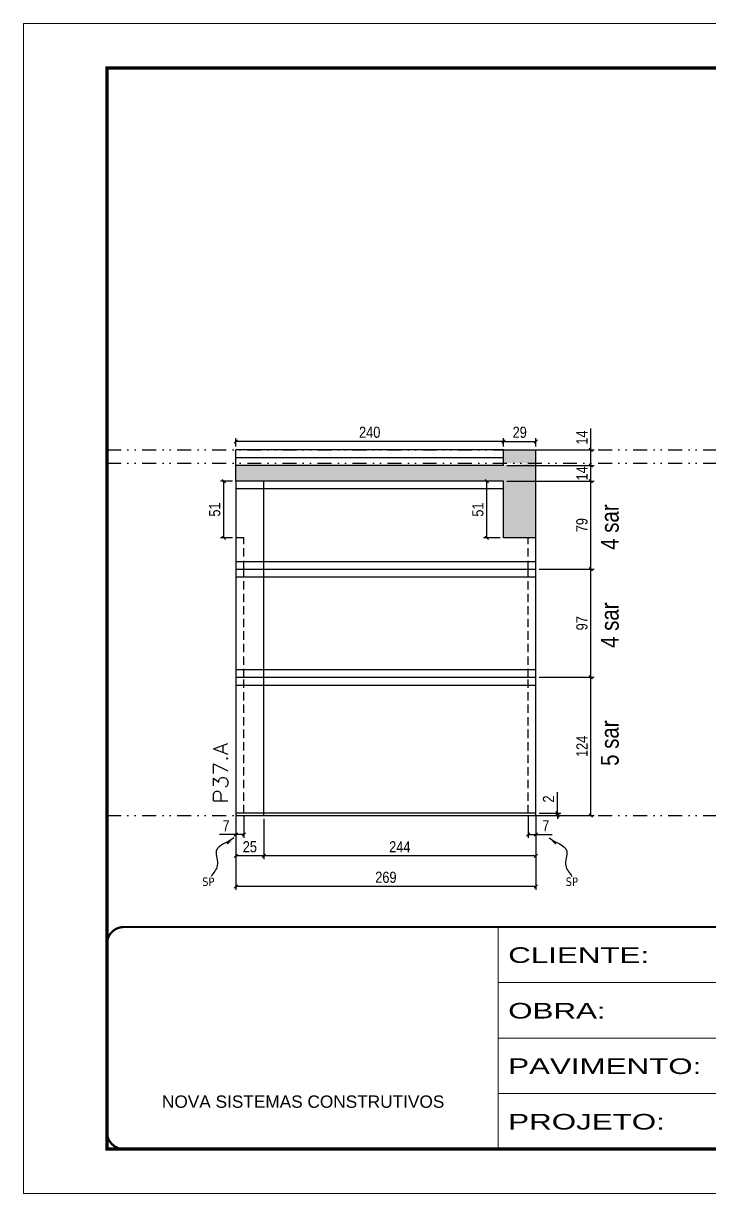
# Model space of a CAD drawing. Extents: x 14400 to 24104, y -21631 to 6985.
# Drawn here: x 17583 to 18199, y -3254 to -2204 of the extents above; entities that cross this region are included whole.
import ezdxf

# ---------------------------------------------------------------- set-up
doc = ezdxf.new("R2010")
doc.units = 0
for name, pattern in [('CONTINUO', [0]), ('DASHED', [0.75, 0.5, -0.25]), ('DIVIDE2', [0.625, 0.25, -0.125, 0, -0.125, 0, -0.125]), ('HIDDEN', [0.375, 0.25, -0.125])]:
    doc.linetypes.add(name, pattern=pattern)
for name, color, linetype in [('COTA', 241, 'Continuous'), ('NOMENCLATURA', 7, 'Continuous'), ('Nível', 160, 'Continuous'), ('Painéis', 200, 'Continuous'), ('SARR_2.2x7', 40, 'Continuous'), ('texto', 7, 'Continuous')]:
    doc.layers.add(name, color=color, linetype=linetype)
for name, color, linetype, lineweight in [('Folhas', 255, 'Continuous', 9), ('SARRAFO DE PRESSAO', 251, 'DASHED', 9), ('Texto Seção', 7, 'Continuous', 15)]:
    doc.layers.add(name, color=color, linetype=linetype, lineweight=lineweight)
doc.styles.add('ARIAL', font='arial.ttf')
doc.styles.add('ARIAL_NARROW', font='ARIALN.TTF', dxfattribs={"height": 0.2})
doc.styles.add('COTA TECNICA', font='techl___.ttf', dxfattribs={"height": 10})
doc.styles.add('COTA TECNICA-50', font='techl___.ttf', dxfattribs={"height": 10})
doc.styles.add('REGUA-120', font='ROMANS.shx', dxfattribs={"height": 15})
doc.styles.get("Standard").update_dxf_attribs({"font": 'arial.ttf'})
doc.styles.add('Tecnologia', font='')
doc.styles.get('Tecnologia').set_extended_font_data('Forgotten Futurist')
doc.dimstyles.new('COTA PAINEL-50', dxfattribs={"dimtxt": 10, "dimasz": 3, "dimexe": 3, "dimexo": 3, "dimgap": 3, "dimtad": 1, "dimdec": 1, "dimzin": 12, "dimdsep": 46, "dimtxsty": 'COTA TECNICA-50', "dimblk1": 'OBLIQUE', "dimblk2": 'OBLIQUE', "dimsah": 1, "dimcen": 0.9, "dimclrd": 4, "dimclre": 4, "dimclrt": 240, "dimadec": 1, "dimazin": 3, "dimtfac": 1, "dimtdec": 1, "dimtmove": 0, "dimatfit": 3, "dimfxl": 1, "dimtolj": 1, "dimtzin": 12, "dimarcsym": 0})
doc.dimstyles.new('PAINEL', dxfattribs={"dimtxt": 10, "dimasz": 3, "dimexe": 3, "dimexo": 3, "dimgap": 3, "dimtad": 1, "dimdec": 1, "dimzin": 12, "dimdsep": 46, "dimtxsty": 'COTA TECNICA', "dimblk1": 'OBLIQUE', "dimblk2": 'OBLIQUE', "dimsah": 1, "dimcen": 0.9, "dimclrd": 4, "dimclre": 4, "dimclrt": 240, "dimadec": 1, "dimazin": 3, "dimtfac": 1, "dimtdec": 1, "dimtmove": 0, "dimatfit": 3, "dimfxl": 1, "dimtolj": 1, "dimtzin": 12, "dimarcsym": 0})
doc.dimstyles.get("Standard").update_dxf_attribs({"dimtxt": 0.18, "dimasz": 0.18, "dimexe": 0.18, "dimexo": 0.0625, "dimgap": 0.09, "dimtad": 0, "dimtih": 1, "dimtoh": 1, "dimdec": 4, "dimzin": 0, "dimdsep": 46, "dimtxsty": 'Standard', "dimcen": 0.09, "dimadec": 0, "dimazin": 0, "dimtfac": 1, "dimtdec": 4, "dimtofl": 0, "dimtmove": 0, "dimatfit": 3, "dimfxl": 1, "dimtolj": 1, "dimtzin": 0, "dimarcsym": 0})

# ---------------------------------------------------------------- blocks, each defined once
blk = doc.blocks.new('9999999999')
at = {"color": 30, "linetype": 'CONTINUO'}
for p, q in [((98564.6, 34230.2), (98564.6, 34429.4)), ((98564.6, 34379.6), (99584, 34379.6)), ((98564.6, 34329.8), (99488, 34329.8)), ((98564.6, 34280), (99488, 34280))]:
    blk.add_line(p, q, dxfattribs=at)
at = {"color": 30, "linetype": 'CONTINUO', "const_width": 2}
blk.add_lwpolyline([(99584, 34230.2), (99584, 34414.4, 0.414214), (99569, 34429.4), (98229, 34429.4, 0.414214), (98214, 34414.4), (98214, 34245.2, 0.414214), (98229, 34230.2), (99584, 34230.2)], format="xyb", dxfattribs=at)
at = {"layer": 'Folhas'}
blk.add_lwpolyline([(98139, 34190.2), (99624, 34190.2), (99624, 35240.2), (98139, 35240.2)], close=True, dxfattribs=at)
at = {"layer": 'Folhas', "color": 30, "const_width": 3}
blk.add_lwpolyline([(98214, 34230.2), (99584, 34230.2), (99584, 35200.2), (98214, 35200.2)], close=True, dxfattribs=at)
at = {"color": 7, "linetype": 'Continuous', "ltscale": 5, "style": 'ARIAL'}
blk.add_text('NOVA SISTEMAS CONSTRUTIVOS', height=11.059, dxfattribs=at).set_placement((98263.2, 34267.2))
at = {"layer": 'Folhas', "color": 7, "style": 'Tecnologia', "width": 1.5}
for s, p in [('CLIENTE:', (98573.7, 34397.2)), ('OBRA:', (98573.7, 34347.3)), ('PAVIMENTO:', (98573.7, 34297.5)), ('PROJETO:', (98573.7, 34247.7))]:
    blk.add_text(s, height=14, dxfattribs=at).set_placement(p)
blk = doc.blocks.new('_Oblique')
at = {"color": 0, "linetype": 'ByBlock', "lineweight": -2}
blk.add_line((-0.5, -0.5), (0.5, 0.5), dxfattribs=at)
blk = doc.blocks.new('*D1859')
at = {"layer": 'COTA', "color": 4, "lineweight": -2, "transparency": 16777216}
for p, q in [((17774, -2915.6), (17774, -2981.2)), ((18043, -2915.6), (18043, -2981.2)), ((18043, -2978.2), (17774, -2978.2))]:
    blk.add_line(p, q, dxfattribs=at)
at = {"layer": 'Defpoints', "color": 0, "transparency": 16777216}
for p in [(17774, -2912.6), (18043, -2912.6), (17774, -2978.2)]:
    blk.add_point(p, dxfattribs=at)
at = {"layer": 'COTA', "color": 4, "lineweight": -2, "transparency": 16777216, "xscale": 3, "yscale": 3, "zscale": 3, "rotation": 180}
blk.add_blockref('_Oblique', (17774, -2978.2), dxfattribs=at)
at = {"layer": 'COTA', "color": 4, "lineweight": -2, "transparency": 16777216, "xscale": 3, "yscale": 3, "zscale": 3}
blk.add_blockref('_Oblique', (18043, -2978.2), dxfattribs=at)
at = {"layer": 'COTA', "color": 240, "transparency": 16777216, "insert": (17908.5, -2970.1), "char_height": 10, "attachment_point": 5, "style": 'COTA TECNICA'}
blk.add_mtext('\\A1;269', dxfattribs=at)
blk = doc.blocks.new('*D1860')
at = {"layer": 'COTA', "color": 4, "lineweight": -2, "transparency": 16777216}
for p, q in [((18036, -2915.6), (18036, -2934.8)), ((18043, -2917.6), (18043, -2934.8)), ((18036, -2931.8), (18043, -2931.8)), ((18043, -2931.8), (18057.7, -2931.8))]:
    blk.add_line(p, q, dxfattribs=at)
at = {"layer": 'Defpoints', "color": 0, "transparency": 16777216}
for p in [(18036, -2912.6), (18043, -2914.6), (18043, -2931.8)]:
    blk.add_point(p, dxfattribs=at)
at = {"layer": 'COTA', "color": 4, "lineweight": -2, "transparency": 16777216, "xscale": 3, "yscale": 3, "zscale": 3, "rotation": 180}
blk.add_blockref('_Oblique', (18036, -2931.8), dxfattribs=at)
at = {"layer": 'COTA', "color": 4, "lineweight": -2, "transparency": 16777216, "xscale": 3, "yscale": 3, "zscale": 3}
blk.add_blockref('_Oblique', (18043, -2931.8), dxfattribs=at)
at = {"layer": 'COTA', "color": 240, "transparency": 16777216, "insert": (18051.9, -2923.8), "char_height": 10, "attachment_point": 5, "style": 'COTA TECNICA-50'}
blk.add_mtext('\\A1;7', dxfattribs=at)
blk = doc.blocks.new('*D1861')
at = {"layer": 'COTA', "color": 4, "lineweight": -2, "transparency": 16777216}
for p, q in [((17774, -2917.6), (17774, -2934.8)), ((17781, -2915.6), (17781, -2934.8)), ((17774, -2931.8), (17759.3, -2931.8)), ((17781, -2931.8), (17774, -2931.8))]:
    blk.add_line(p, q, dxfattribs=at)
at = {"layer": 'Defpoints', "color": 0, "transparency": 16777216}
for p in [(17774, -2914.6), (17781, -2912.6), (17774, -2931.8)]:
    blk.add_point(p, dxfattribs=at)
at = {"layer": 'COTA', "color": 4, "lineweight": -2, "transparency": 16777216, "xscale": 3, "yscale": 3, "zscale": 3, "rotation": 180}
blk.add_blockref('_Oblique', (17774, -2931.8), dxfattribs=at)
at = {"layer": 'COTA', "color": 4, "lineweight": -2, "transparency": 16777216, "xscale": 3, "yscale": 3, "zscale": 3}
blk.add_blockref('_Oblique', (17781, -2931.8), dxfattribs=at)
at = {"layer": 'COTA', "color": 240, "transparency": 16777216, "insert": (17765.2, -2923.8), "char_height": 10, "attachment_point": 5, "style": 'COTA TECNICA-50'}
blk.add_mtext('\\A1;7', dxfattribs=at)
blk = doc.blocks.new('*D1862')
at = {"layer": 'COTA', "color": 4, "lineweight": -2, "transparency": 16777216}
for p, q in [((18062.3, -2912.6), (18062.3, -2893.8)), ((18046, -2912.6), (18065.3, -2912.6)), ((18046, -2914.6), (18065.3, -2914.6)), ((18062.3, -2914.6), (18062.3, -2912.6)), ((18062.3, -2914.6), (18062.3, -2917.6))]:
    blk.add_line(p, q, dxfattribs=at)
at = {"layer": 'Defpoints', "color": 0, "transparency": 16777216}
for p in [(18043, -2912.6), (18043, -2914.6), (18062.3, -2914.6)]:
    blk.add_point(p, dxfattribs=at)
at = {"layer": 'COTA', "color": 4, "lineweight": -2, "transparency": 16777216, "xscale": 3, "yscale": 3, "zscale": 3}
for p, rotation in [((18062.3, -2912.6), 270), ((18062.3, -2914.6), 90)]:
    blk.add_blockref('_Oblique', p, dxfattribs=dict(at, rotation=rotation))
at = {"layer": 'COTA', "color": 240, "transparency": 16777216, "insert": (18054.3, -2899.8), "char_height": 10, "attachment_point": 5, "rotation": 90, "style": 'COTA TECNICA-50'}
blk.add_mtext('\\A1;2', dxfattribs=at)
blk = doc.blocks.new('*D1863')
at = {"layer": 'COTA', "color": 4, "linetype": 'ByBlock', "lineweight": -2, "transparency": 16777216}
for p, q in [((18046, -2790.6), (18095.4, -2790.6)), ((18092.4, -2914.6), (18092.4, -2790.6)), ((18046, -2914.6), (18095.4, -2914.6))]:
    blk.add_line(p, q, dxfattribs=at)
at = {"layer": 'Defpoints', "color": 0, "linetype": 'ByBlock', "transparency": 16777216}
for p in [(18043, -2790.6), (18092.4, -2790.6), (18043, -2914.6)]:
    blk.add_point(p, dxfattribs=at)
at = {"layer": 'COTA', "color": 4, "linetype": 'ByBlock', "lineweight": -2, "transparency": 16777216, "xscale": 3, "yscale": 3, "zscale": 3}
for p, rotation in [((18092.4, -2790.6), 90), ((18092.4, -2914.6), 270)]:
    blk.add_blockref('_Oblique', p, dxfattribs=dict(at, rotation=rotation))
at = {"layer": 'COTA', "color": 240, "linetype": 'ByBlock', "transparency": 16777216, "insert": (18084.3, -2852.6), "char_height": 10, "attachment_point": 5, "rotation": 90, "style": 'COTA TECNICA'}
blk.add_mtext('\\A1;124', dxfattribs=at)
blk = doc.blocks.new('*D1864')
at = {"layer": 'COTA', "color": 4, "lineweight": -2, "transparency": 16777216}
for p, q in [((17774, -2917.6), (17774, -2953.8)), ((17799, -2917.6), (17799, -2953.8)), ((17799, -2950.8), (17774, -2950.8))]:
    blk.add_line(p, q, dxfattribs=at)
at = {"layer": 'Defpoints', "color": 0, "transparency": 16777216}
for p in [(17774, -2914.6), (17799, -2914.6), (17774, -2950.8)]:
    blk.add_point(p, dxfattribs=at)
at = {"layer": 'COTA', "color": 4, "lineweight": -2, "transparency": 16777216, "xscale": 3, "yscale": 3, "zscale": 3, "rotation": 180}
blk.add_blockref('_Oblique', (17774, -2950.8), dxfattribs=at)
at = {"layer": 'COTA', "color": 4, "lineweight": -2, "transparency": 16777216, "xscale": 3, "yscale": 3, "zscale": 3}
blk.add_blockref('_Oblique', (17799, -2950.8), dxfattribs=at)
at = {"layer": 'COTA', "color": 240, "transparency": 16777216, "insert": (17786.5, -2942.7), "char_height": 10, "attachment_point": 5, "style": 'COTA TECNICA'}
blk.add_mtext('\\A1;25', dxfattribs=at)
blk = doc.blocks.new('*D1865')
at = {"layer": 'COTA', "color": 4, "lineweight": -2, "transparency": 16777216}
for p, q in [((17799, -2917.6), (17799, -2953.8)), ((18043, -2917.6), (18043, -2953.8)), ((18043, -2950.8), (17799, -2950.8))]:
    blk.add_line(p, q, dxfattribs=at)
at = {"layer": 'Defpoints', "color": 0, "transparency": 16777216}
for p in [(17799, -2914.6), (18043, -2914.6), (17799, -2950.8)]:
    blk.add_point(p, dxfattribs=at)
at = {"layer": 'COTA', "color": 4, "lineweight": -2, "transparency": 16777216, "xscale": 3, "yscale": 3, "zscale": 3, "rotation": 180}
blk.add_blockref('_Oblique', (17799, -2950.8), dxfattribs=at)
at = {"layer": 'COTA', "color": 4, "lineweight": -2, "transparency": 16777216, "xscale": 3, "yscale": 3, "zscale": 3}
blk.add_blockref('_Oblique', (18043, -2950.8), dxfattribs=at)
at = {"layer": 'COTA', "color": 240, "transparency": 16777216, "insert": (17921, -2942.7), "char_height": 10, "attachment_point": 5, "style": 'COTA TECNICA'}
blk.add_mtext('\\A1;244', dxfattribs=at)
blk = doc.blocks.new('*D1857')
at = {"layer": 'COTA', "color": 4, "lineweight": -2, "transparency": 16777216}
for p, q in [((18046, -2693.6), (18095.4, -2693.6)), ((18092.4, -2790.6), (18092.4, -2693.6)), ((18046, -2790.6), (18095.4, -2790.6))]:
    blk.add_line(p, q, dxfattribs=at)
at = {"layer": 'Defpoints', "color": 0, "transparency": 16777216}
for p in [(18043, -2693.6), (18092.4, -2693.6), (18043, -2790.6)]:
    blk.add_point(p, dxfattribs=at)
at = {"layer": 'COTA', "color": 4, "lineweight": -2, "transparency": 16777216, "xscale": 3, "yscale": 3, "zscale": 3}
for p, rotation in [((18092.4, -2693.6), 90), ((18092.4, -2790.6), 270)]:
    blk.add_blockref('_Oblique', p, dxfattribs=dict(at, rotation=rotation))
at = {"layer": 'COTA', "color": 240, "transparency": 16777216, "insert": (18084.3, -2742.1), "char_height": 10, "attachment_point": 5, "rotation": 90, "style": 'COTA TECNICA'}
blk.add_mtext('\\A1;97', dxfattribs=at)
blk = doc.blocks.new('*D1877')
at = {"layer": 'COTA', "color": 4, "lineweight": -2, "transparency": 16777216}
for p, q in [((18014, -2583.6), (18014, -2575.9)), ((18014, -2578.9), (18043, -2578.9)), ((18043, -2583.6), (18043, -2575.9))]:
    blk.add_line(p, q, dxfattribs=at)
at = {"layer": 'Defpoints', "color": 0, "transparency": 16777216}
for p in [(18043, -2578.9), (18014, -2586.6), (18043, -2586.6)]:
    blk.add_point(p, dxfattribs=at)
at = {"layer": 'COTA', "color": 4, "lineweight": -2, "transparency": 16777216, "xscale": 3, "yscale": 3, "zscale": 3, "rotation": 180}
blk.add_blockref('_Oblique', (18014, -2578.9), dxfattribs=at)
at = {"layer": 'COTA', "color": 4, "lineweight": -2, "transparency": 16777216, "xscale": 3, "yscale": 3, "zscale": 3}
blk.add_blockref('_Oblique', (18043, -2578.9), dxfattribs=at)
at = {"layer": 'COTA', "color": 240, "transparency": 16777216, "insert": (18028.5, -2570.8), "char_height": 10, "attachment_point": 5, "style": 'COTA TECNICA'}
blk.add_mtext('\\A1;29', dxfattribs=at)
blk = doc.blocks.new('*D1880')
at = {"layer": 'COTA', "color": 4, "lineweight": -2, "transparency": 16777216}
for p, q in [((17774, -2583.6), (17774, -2575.9)), ((18014, -2578.9), (17774, -2578.9)), ((18014, -2583.6), (18014, -2575.9))]:
    blk.add_line(p, q, dxfattribs=at)
at = {"layer": 'Defpoints', "color": 0, "transparency": 16777216}
for p in [(17774, -2578.9), (17774, -2586.6), (18014, -2586.6)]:
    blk.add_point(p, dxfattribs=at)
at = {"layer": 'COTA', "color": 4, "lineweight": -2, "transparency": 16777216, "xscale": 3, "yscale": 3, "zscale": 3, "rotation": 180}
blk.add_blockref('_Oblique', (17774, -2578.9), dxfattribs=at)
at = {"layer": 'COTA', "color": 4, "lineweight": -2, "transparency": 16777216, "xscale": 3, "yscale": 3, "zscale": 3}
blk.add_blockref('_Oblique', (18014, -2578.9), dxfattribs=at)
at = {"layer": 'COTA', "color": 240, "transparency": 16777216, "insert": (17894, -2570.8), "char_height": 10, "attachment_point": 5, "style": 'COTA TECNICA'}
blk.add_mtext('\\A1;240', dxfattribs=at)
blk = doc.blocks.new('*D1886')
at = {"layer": 'COTA', "color": 4, "lineweight": -2, "transparency": 16777216}
for p, q in [((18017, -2614.6), (18095.4, -2614.6)), ((18092.4, -2693.6), (18092.4, -2614.6)), ((18046, -2693.6), (18095.4, -2693.6))]:
    blk.add_line(p, q, dxfattribs=at)
at = {"layer": 'Defpoints', "color": 0, "transparency": 16777216}
for p in [(18014, -2614.6), (18092.4, -2614.6), (18043, -2693.6)]:
    blk.add_point(p, dxfattribs=at)
at = {"layer": 'COTA', "color": 4, "lineweight": -2, "transparency": 16777216, "xscale": 3, "yscale": 3, "zscale": 3}
for p, rotation in [((18092.4, -2614.6), 90), ((18092.4, -2693.6), 270)]:
    blk.add_blockref('_Oblique', p, dxfattribs=dict(at, rotation=rotation))
at = {"layer": 'COTA', "color": 240, "transparency": 16777216, "insert": (18084.3, -2654.1), "char_height": 10, "attachment_point": 5, "rotation": 90, "style": 'COTA TECNICA'}
blk.add_mtext('\\A1;79', dxfattribs=at)
blk = doc.blocks.new('*D1887')
at = {"layer": 'COTA', "color": 4, "lineweight": -2, "transparency": 16777216}
for p, q in [((18017, -2600.6), (18095.4, -2600.6)), ((18092.4, -2614.6), (18092.4, -2600.6)), ((18017, -2614.6), (18095.4, -2614.6))]:
    blk.add_line(p, q, dxfattribs=at)
at = {"layer": 'Defpoints', "color": 0, "transparency": 16777216}
for p in [(18014, -2600.6), (18092.4, -2600.6), (18014, -2614.6)]:
    blk.add_point(p, dxfattribs=at)
at = {"layer": 'COTA', "color": 4, "lineweight": -2, "transparency": 16777216, "xscale": 3, "yscale": 3, "zscale": 3}
for p, rotation in [((18092.4, -2600.6), 90), ((18092.4, -2614.6), 270)]:
    blk.add_blockref('_Oblique', p, dxfattribs=dict(at, rotation=rotation))
at = {"layer": 'COTA', "color": 240, "transparency": 16777216, "insert": (18084.3, -2607.6), "char_height": 10, "attachment_point": 5, "rotation": 90, "style": 'COTA TECNICA'}
blk.add_mtext('\\A1;14', dxfattribs=at)
blk = doc.blocks.new('*D1888')
at = {"layer": 'COTA', "color": 4, "lineweight": -2, "transparency": 16777216}
for p, q in [((18092.4, -2586.6), (18092.4, -2567.5)), ((18046, -2586.6), (18095.4, -2586.6)), ((18092.4, -2600.6), (18092.4, -2586.6)), ((18017, -2600.6), (18095.4, -2600.6))]:
    blk.add_line(p, q, dxfattribs=at)
at = {"layer": 'Defpoints', "color": 0, "transparency": 16777216}
for p in [(18043, -2586.6), (18092.4, -2586.6), (18014, -2600.6)]:
    blk.add_point(p, dxfattribs=at)
at = {"layer": 'COTA', "color": 4, "lineweight": -2, "transparency": 16777216, "xscale": 3, "yscale": 3, "zscale": 3}
for p, rotation in [((18092.4, -2586.6), 90), ((18092.4, -2600.6), 270)]:
    blk.add_blockref('_Oblique', p, dxfattribs=dict(at, rotation=rotation))
at = {"layer": 'COTA', "color": 240, "transparency": 16777216, "insert": (18084.3, -2575.5), "char_height": 10, "attachment_point": 5, "rotation": 90, "style": 'COTA TECNICA'}
blk.add_mtext('\\A1;14', dxfattribs=at)
blk = doc.blocks.new('*D1889')
at = {"layer": 'COTA', "color": 4, "lineweight": -2, "transparency": 16777216}
for p, q in [((17771, -2614.6), (17760.1, -2614.6)), ((17763.1, -2665.6), (17763.1, -2614.6)), ((17771, -2665.6), (17760.1, -2665.6))]:
    blk.add_line(p, q, dxfattribs=at)
at = {"layer": 'Defpoints', "color": 0, "transparency": 16777216}
for p in [(17763.1, -2614.6), (17774, -2614.6), (17774, -2665.6)]:
    blk.add_point(p, dxfattribs=at)
at = {"layer": 'COTA', "color": 4, "lineweight": -2, "transparency": 16777216, "xscale": 3, "yscale": 3, "zscale": 3}
for p, rotation in [((17763.1, -2614.6), 90), ((17763.1, -2665.6), 270)]:
    blk.add_blockref('_Oblique', p, dxfattribs=dict(at, rotation=rotation))
at = {"layer": 'COTA', "color": 240, "transparency": 16777216, "insert": (17755, -2640.1), "char_height": 10, "attachment_point": 5, "rotation": 90, "style": 'COTA TECNICA'}
blk.add_mtext('\\A1;51', dxfattribs=at)
blk = doc.blocks.new('*D2583')
at = {"layer": 'COTA', "color": 4, "lineweight": -2, "transparency": 16777216}
for p, q in [((18011, -2614.6), (17996.1, -2614.6)), ((17999.1, -2665.6), (17999.1, -2614.6)), ((18011, -2665.6), (17996.1, -2665.6))]:
    blk.add_line(p, q, dxfattribs=at)
at = {"layer": 'Defpoints', "color": 0, "transparency": 16777216}
for p in [(17999.1, -2614.6), (18014, -2614.6), (18014, -2665.6)]:
    blk.add_point(p, dxfattribs=at)
at = {"layer": 'COTA', "color": 4, "lineweight": -2, "transparency": 16777216, "xscale": 3, "yscale": 3, "zscale": 3}
for p, rotation in [((17999.1, -2614.6), 90), ((17999.1, -2665.6), 270)]:
    blk.add_blockref('_Oblique', p, dxfattribs=dict(at, rotation=rotation))
at = {"layer": 'COTA', "color": 240, "transparency": 16777216, "insert": (17991, -2640.1), "char_height": 10, "attachment_point": 5, "rotation": 90, "style": 'COTA TECNICA'}
blk.add_mtext('\\A1;51', dxfattribs=at)

msp = doc.modelspace()

# ---------------------------------------------------------------- hatches: boundary and pattern name
at = {"layer": 'COTA'}
h = msp.add_hatch(dxfattribs=at)
h.set_pattern_fill('AR-CONC', color=256, scale=0.03)
h.set_pattern_definition([(50, (3170, -6891.4506), (5.4655401, -0.4781726), [0.5715, -6.2865]), (355, (3170, -6891.4506), (-1.0573026, 5.7317054), [0.4572, -5.0292175]), (100.451445, (3170.4555, -6891.4905), (4.4082374, 5.2535326), [0.4857003, -5.3427073]), (46.1842, (3170, -6889.9266), (8.1323712, -1.2612698), [0.85725, -9.42975]), (96.63556, (3170.678, -6890.032), (7.122124, 7.4227837), [0.7285507, -8.0140682]), (351.18415, (3170, -6889.927), (7.122124, 7.4227837), [0.685799, -7.543792]), (21, (3170.762, -6890.3076), (4.5484317, -3.067956), [0.5715, -6.2865]), (326, (3170.762, -6890.3076), (1.8540609, 5.525639), [0.4572, -5.0292]), (71.451445, (3171.141, -6890.5633), (6.4024926, 2.457683), [0.4857003, -5.3426981]), (37.5, (3170, -6891.4506), (0.0926581, 2.53665117), [0, -4.96824, 0, -5.1054, 0, -5.04825]), (7.5, (3170, -6891.4506), (2.00458988, 3.00541724), [0, -2.91084, 0, -4.85394, 0, -1.92405]), (327.5, (3168.3007, -6891.4506), (4.06771786, -0.17186232), [0, -1.905, 0, -5.9436, 0, -7.8867]), (317.5, (3167.5387, -6891.4506), (4.44387544, 0.7627947), [0, -2.4765, 0, -3.94716, 0, -5.6007])])
h.paths.add_polyline_path([(18014.02, -2614.59), (17774.02, -2614.59), (17774.02, -2600.59), (18014.02, -2600.59), (18043.02, -2598.59), (18043.02, -2665.59), (18014.02, -2665.59)])
h.paths.add_polyline_path([(18014.02, -2586.59), (18043.02, -2586.59), (18043.02, -2598.59), (18014.02, -2598.59)])

# ---------------------------------------------------------------- linework, layer by layer
for p, q in [((18014.02, -2586.59), (18043.02, -2586.59)), ((18043.02, -2665.59), (18043.02, -2586.59)), ((17774.02, -2614.59), (17774.02, -2600.59)), ((17781.02, -2665.59), (17774.02, -2665.59))]:
    msp.add_line(p, q, dxfattribs=at)
at = {"layer": 'Nível', "color": 4, "linetype": 'DIVIDE2', "ltscale": 50}
for p, q in [((17658.47, -2586.59), (19028.47, -2586.59)), ((17658.47, -2598.59), (19028.47, -2598.59)), ((17658.47, -2914.59), (19028.47, -2914.59)), ((17658.47, -2914.59), (19028.47, -2914.59))]:
    msp.add_line(p, q, dxfattribs=at)
at = {"layer": 'Painéis'}
for p, q in [((18014.02, -2586.59), (17774.02, -2586.59)), ((17774.02, -2600.59), (17774.02, -2586.59)), ((18014.02, -2600.59), (18014.02, -2586.59)), ((18014.02, -2600.59), (17774.02, -2600.59)), ((17774.02, -2614.59), (17774.02, -2912.59)), ((18014.02, -2614.59), (17774.02, -2614.59)), ((17799.02, -2914.59), (17799.02, -2614.59)), ((18014.02, -2665.59), (18014.02, -2614.59)), ((18043.02, -2665.59), (18014.02, -2665.59)), ((18043.02, -2912.59), (18043.02, -2665.59)), ((17774.02, -2693.59), (18043.02, -2693.59)), ((17774.02, -2790.59), (18043.02, -2790.59))]:
    msp.add_line(p, q, dxfattribs=at)
msp.add_lwpolyline([(18043.02, -2912.59), (17774.02, -2912.59), (17774.02, -2914.59), (18043.02, -2914.59)], close=True, dxfattribs=at)
at = {"layer": 'SARR_2.2x7'}
for p, q in [((18014.02, -2593.59), (17774.02, -2593.59)), ((18014.02, -2621.59), (17774.02, -2621.59)), ((17774.02, -2686.59), (18043.02, -2686.59)), ((17774.02, -2700.59), (18043.02, -2700.59)), ((17774.02, -2783.59), (18043.02, -2783.59)), ((17774.02, -2797.59), (18043.02, -2797.59))]:
    msp.add_line(p, q, dxfattribs=at)
at = {"layer": 'SARR_2.2x7', "linetype": 'HIDDEN', "ltscale": 30}
for p, q in [((17781.02, -2693.59), (17781.02, -2665.59)), ((18036.02, -2693.59), (18036.02, -2665.59)), ((17781.02, -2790.59), (17781.02, -2693.59)), ((18036.02, -2790.59), (18036.02, -2693.59)), ((17781.02, -2912.59), (17781.02, -2790.59)), ((18036.02, -2912.59), (18036.02, -2790.59))]:
    msp.add_line(p, q, dxfattribs=at)

# ---------------------------------------------------------------- block references
at = {"layer": 'SARRAFO DE PRESSAO', "color": 6, "linetype": 'ByBlock'}
msp.add_blockref('9999999999', (-80555.51, -37444.08), dxfattribs=at)

# ---------------------------------------------------------------- texts
at = {"layer": 'NOMENCLATURA', "style": 'ARIAL_NARROW'}
for s, p in [('4 sar', (18117.26, -2676.23)), ('4 sar', (18117.26, -2764.23)), ('5 sar', (18117.26, -2870.07))]:
    msp.add_text(s, height=16, rotation=90, dxfattribs=at).set_placement(p)
at = {"layer": 'texto', "color": 0, "char_height": 7.5, "attachment_point": 5}
for insert in [(17749.24, -2974.08), (18075.27, -2974.08)]:
    msp.add_mtext('{\\fTahoma|b0|i0|c0|p34;\\C4;SP}', dxfattribs=dict(at, insert=insert))
at = {"layer": 'Texto Seção', "style": 'REGUA-120', "width": 1.1}
msp.add_text('P37.A', height=13, rotation=90, dxfattribs=at).set_placement((17766.77, -2903.83))

# ---------------------------------------------------------------- dimensions: what is measured, and where the dimension line sits
at = {"layer": 'COTA'}
for base, p1, p2, angle, dimstyle, picture, middle in [((17774.02, -2578.91), (18014.02, -2586.59), (17774.02, -2586.59), 180, 'PAINEL', '*D1880', (17894.02, -2570.81)), ((18043.02, -2578.91), (18014.02, -2586.59), (18043.02, -2586.59), 180, 'PAINEL', '*D1877', (18028.52, -2570.83)), ((18092.39, -2586.59), (18014.02, -2600.59), (18043.02, -2586.59), 90, 'PAINEL', '*D1888', (18084.31, -2575.53)), ((17763.14, -2614.59), (17774.02, -2665.59), (17774.02, -2614.59), 90, 'PAINEL', '*D1889', (17755.03, -2640.09)), ((17999.09, -2614.59), (18014.02, -2665.59), (18014.02, -2614.59), 90, 'PAINEL', '*D2583', (17990.98, -2640.09)), ((18092.39, -2614.59), (18043.02, -2693.59), (18014.02, -2614.59), 90, 'PAINEL', '*D1886', (18084.28, -2654.09)), ((18092.39, -2693.59), (18043.02, -2790.59), (18043.02, -2693.59), 90, 'PAINEL', '*D1857', (18084.28, -2742.09)), ((17774.02, -2931.83), (17781.02, -2912.59), (17774.02, -2914.59), 180, 'COTA PAINEL-50', '*D1861', (17765.15, -2923.76)), ((17799.02, -2950.77), (18043.02, -2914.59), (17799.02, -2914.59), 180, 'PAINEL', '*D1865', (17921.02, -2942.7))]:
    dim = msp.add_linear_dim(base=base, p1=p1, p2=p2, angle=angle, dimstyle=dimstyle, dxfattribs=at)
    dim.commit()
    dim.dimension.update_dxf_attribs({"geometry": picture, "text_midpoint": middle})
for base, p1, p2, dimstyle, picture, middle in [((18092.39, -2600.59), (18014.02, -2614.59), (18014.02, -2600.59), 'PAINEL', '*D1887', (18092.39, -2607.59)), ((18062.28, -2914.59), (18043.02, -2912.59), (18043.02, -2914.59), 'COTA PAINEL-50', '*D1862', (18062.28, -2899.84))]:
    dim = msp.add_linear_dim(base=base, p1=p1, p2=p2, angle=90, dimstyle=dimstyle, dxfattribs=at)
    dim.commit()
    dim.dimension.update_dxf_attribs({"geometry": picture, "text_midpoint": middle, "dimtype": 160})
at = {"layer": 'COTA', "linetype": 'ByBlock'}
dim = msp.add_aligned_dim(p1=(18043.02, -2914.59), p2=(18043.02, -2790.59), distance=-49.37, dimstyle='PAINEL', dxfattribs=at)
dim.commit()
dim.dimension.update_dxf_attribs({"geometry": '*D1863', "text_midpoint": (18084.31, -2852.59)})
at = {"layer": 'COTA'}
dim = msp.add_linear_dim(base=(17774.02, -2978.21), p1=(18043.02, -2912.59), p2=(17774.02, -2912.59), angle=180, dimstyle='PAINEL', override={"dimarcsym": 2}, dxfattribs=at)
dim.commit()
dim.dimension.update_dxf_attribs({"geometry": '*D1859', "text_midpoint": (17908.52, -2970.08)})
dim = msp.add_linear_dim(base=(17774.02, -2950.77), p1=(17799.02, -2914.59), p2=(17774.02, -2914.59), angle=180, dimstyle='PAINEL', override={"dimtmove": 1}, dxfattribs=at)
dim.commit()
dim.dimension.update_dxf_attribs({"geometry": '*D1864', "text_midpoint": (17786.52, -2950.77), "dimtype": 160})
dim = msp.add_linear_dim(base=(18043.02, -2931.83), p1=(18036.02, -2912.59), p2=(18043.02, -2914.59), dimstyle='COTA PAINEL-50', dxfattribs=at)
dim.commit()
dim.dimension.update_dxf_attribs({"geometry": '*D1860', "text_midpoint": (18051.88, -2923.76)})

# ---------------------------------------------------------------- leaders
at = {"layer": 'COTA', "path_type": 1}
for points in [[(17772.19, -2934.77), (17756.4, -2946.61), (17757.33, -2959.61), (17751.78, -2969.39)], [(18054.85, -2934.77), (18070.63, -2946.61), (18069.71, -2959.61), (18075.26, -2969.39)]]:
    msp.add_leader(points, dimstyle='Standard', override={"dimasz": 8}, dxfattribs=at)

doc.saveas('drawing.dxf')
